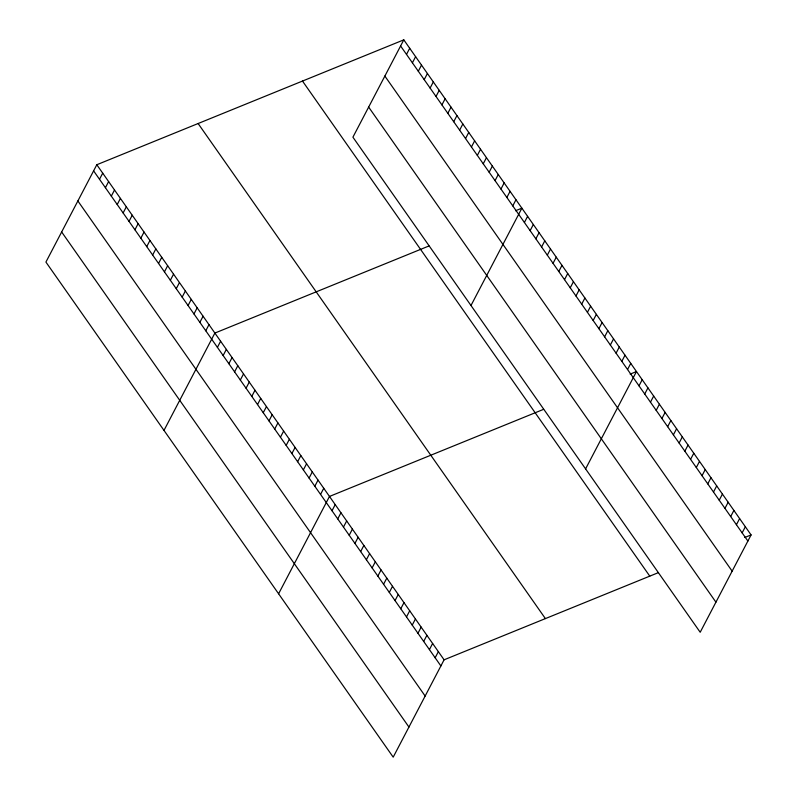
<?xml version="1.0" encoding="UTF-8"?>
<svg xmlns="http://www.w3.org/2000/svg" width="797" height="797" viewBox="0 0 797 797"><rect width="100%" height="100%" fill="white"/><g stroke="black" fill="none" stroke-linecap="round" stroke-linejoin="round"><path stroke-width="1.2" d="M403.8 39.85L352.912 137.184L700.194 632.26L751.083 534.926L403.8 39.85L96.806 164.74L45.917 262.074L393.2 757.15L444.088 659.816L658.212 572.704M99.505 179.285L102.713 173.158M105.413 187.703L108.611 181.577M111.311 196.122L114.519 189.995M117.219 204.53L120.417 198.413M123.127 212.948L126.324 206.821M129.024 221.367L132.232 215.24M134.932 229.785L138.13 223.658M140.83 238.203L144.038 232.076M146.738 246.612L149.936 240.495M152.645 255.03L155.843 248.903M158.543 263.448L161.751 257.321M164.451 271.867L167.649 265.74M170.349 280.275L173.557 274.158M176.257 288.693L179.455 282.576M182.164 297.112L185.362 290.985M188.062 305.53L191.27 299.403M193.97 313.948L197.168 307.821M199.868 322.357L203.076 316.24M205.775 330.775L208.973 324.658M163.993 430.4L214.881 333.066L429.005 245.954M217.412 347.362L220.61 341.236M223.14 355.532L226.338 349.405M228.869 363.701L232.066 357.574M234.597 371.87L237.805 365.743M406.5 54.395L409.698 48.268M240.325 380.039L243.533 373.913M412.408 62.804L415.606 56.687M246.064 388.209L249.262 382.082M418.305 71.222L421.513 65.095M251.792 396.378L254.99 390.251M424.213 79.64L427.411 73.513M257.521 404.547L260.719 398.42M430.111 88.059L433.319 81.932M263.249 412.716L266.457 406.59M436.019 96.467L439.217 90.35M268.978 420.886L272.185 414.759M441.927 104.885L445.125 98.768M274.706 429.045L277.914 422.928M447.824 113.304L451.032 107.177M280.444 437.214L283.642 431.097M453.732 121.722L456.93 115.595M286.173 445.384L289.371 439.267M459.63 130.14L462.838 124.013M291.901 453.553L295.099 447.436M465.538 138.548L468.736 132.432M297.63 461.722L300.838 455.605M471.445 146.967L474.643 140.85M303.358 469.891L306.566 463.764M477.343 155.385L480.551 149.258M309.087 478.061L312.294 471.934M314.825 486.23L318.023 480.103M483.251 163.803L486.449 157.676M320.553 494.399L323.751 488.272M489.149 172.222L492.357 166.095M278.601 593.775L329.48 496.441L543.614 409.329M495.057 180.63L498.255 174.513M332.01 510.738L335.218 504.611M500.964 189.048L504.162 182.921M337.739 518.907L340.947 512.78M506.862 197.467L510.07 191.34M343.467 527.076L346.675 520.949M512.77 205.885L515.968 199.758M349.206 535.245L352.404 529.118M470.987 305.51L521.876 208.176L515.539 210.747M354.934 543.415L358.132 537.288M524.406 222.473L527.604 216.346M360.662 551.584L363.86 545.457M530.135 230.632L533.332 224.515M366.391 559.753L369.599 553.626M535.863 238.801L539.061 232.684M372.119 567.922L375.327 561.795M541.591 246.97L544.789 240.853M377.848 576.082L381.056 569.965M547.32 255.14L550.528 249.023M383.586 584.251L386.784 578.134M553.048 263.309L556.256 257.192M389.315 592.42L392.513 586.303M558.787 271.478L561.985 265.351M395.043 600.589L398.241 594.472M564.515 279.647L567.713 273.52M400.771 608.759L403.979 602.642M570.244 287.817L573.442 281.69M406.5 616.928L409.708 610.801M575.972 295.986L579.17 289.859M412.228 625.097L415.436 618.97M581.7 304.155L584.908 298.028M417.967 633.266L421.165 627.139M587.429 312.324L590.637 306.197M423.695 641.436L426.893 635.309M593.167 320.494L596.365 314.367M429.424 649.605L432.622 643.478M598.896 328.663L602.094 322.536M435.152 657.774L438.36 651.647M604.624 336.832L607.822 330.705M610.353 345.001L613.551 338.874M616.081 353.171L619.289 347.044M621.809 361.34L625.017 355.213M627.548 369.509L630.746 363.382M585.596 468.885L636.474 371.551L630.148 374.122M639.005 385.838L642.203 379.721M644.733 394.007L647.931 387.89M650.462 402.176L653.67 396.059M656.19 410.345L659.398 404.228M661.928 418.515L665.126 412.398M667.657 426.684L670.855 420.557M673.385 434.853L676.583 428.726M679.114 443.022L682.312 436.895M684.842 451.192L688.05 445.065M690.571 459.361L693.779 453.234M696.309 467.53L699.507 461.403M702.037 475.699L705.235 469.572M707.766 483.869L710.964 477.742M713.494 492.038L716.692 485.911M719.223 500.207L722.431 494.08M724.951 508.376L728.159 502.249M730.69 516.546L733.888 510.419M736.418 524.715L739.616 518.588M742.146 532.884L745.344 526.757M744.747 537.497L751.083 534.926M400.592 45.977L747.875 541.043M384.861 76.074L732.144 571.15M368.652 107.087L715.925 602.153M302.491 81.065L649.774 576.141M198.114 123.525L545.397 618.602M96.806 164.74L444.088 659.816M93.608 170.867L440.88 665.943M77.867 200.964L425.15 696.04M61.658 231.977L408.941 727.053"/></g></svg>
